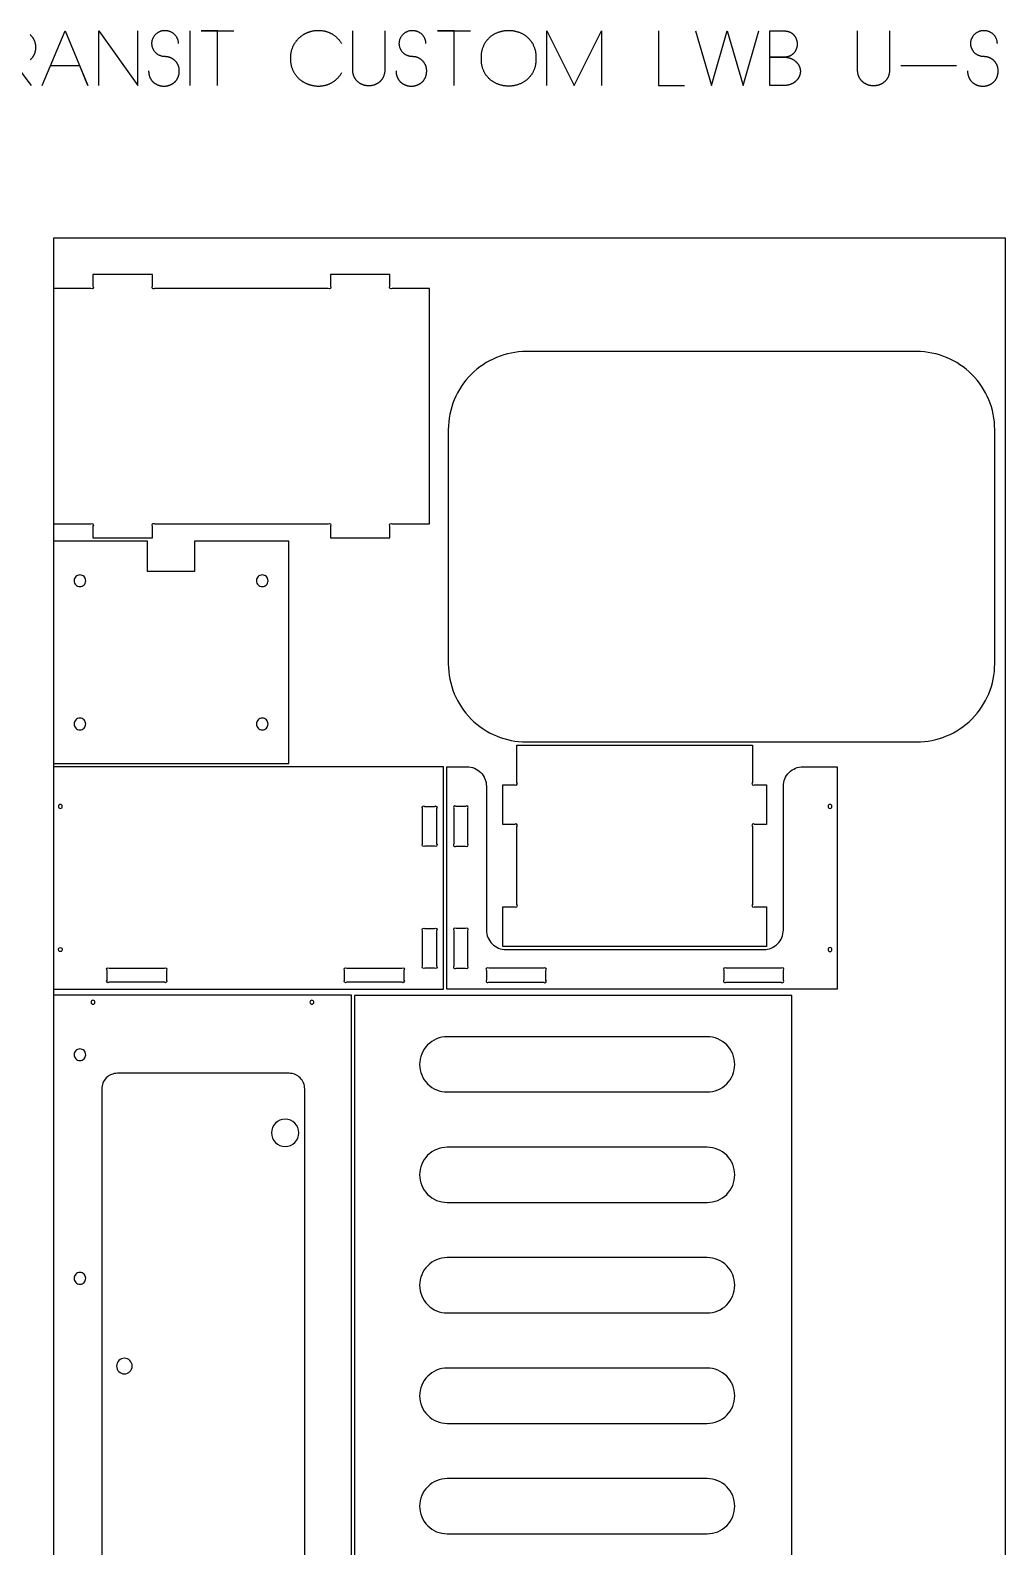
# Model space of a CAD drawing. Extents: x -767 to 5144, y -506 to 2808.
# Drawn here: x 2473 to 3722, y 764 to 2706 of the extents above; entities that cross this region are included whole.
import ezdxf

# ---------------------------------------------------------------- set-up
doc = ezdxf.new("R2010")
doc.units = 0
for name, color, linetype in [('LAYER_1', 18, 'CONTINUOUS'), ('T5_LOGOLAYER_20', 18, 'CONTINUOUS'), ('T5_LOGOLAYER_21', 18, 'CONTINUOUS')]:
    doc.layers.add(name, color=color, linetype=linetype)

msp = doc.modelspace()

# ---------------------------------------------------------------- linework, layer by layer
at = {"layer": 'LAYER_1'}
msp.add_lwpolyline([(2888.1, 22), (3448.1, 22), (3448.1, 1470.1), (2888.1, 1470.1)], close=True, dxfattribs=at)
for points in [[(2971.3, 1381.7, 0.414214), (3006.6, 1346.4), (3339.7, 1346.4, 0.414214), (3375.1, 1381.7, 0.414214), (3339.7, 1417.1), (3006.6, 1417.1, 0.414214)], [(2971.3, 1240.3, 0.414214), (3006.6, 1204.9), (3339.7, 1204.9, 0.414214), (3375.1, 1240.3, 0.414214), (3339.7, 1275.6), (3006.6, 1275.6, 0.414214)], [(2971.3, 1098.8, 0.414214), (3006.7, 1063.4), (3339.7, 1063.4, 0.414214), (3375.1, 1098.8, 0.414214), (3339.7, 1134.2), (3006.7, 1134.2, 0.414214)], [(2971.3, 957.3, 0.414214), (3006.7, 921.9), (3339.7, 921.9, 0.414214), (3375.1, 957.3, 0.414214), (3339.7, 992.7), (3006.7, 992.7, 0.414214)], [(2971.3, 815.8, 0.414214), (3006.7, 780.5), (3339.7, 780.5, 0.414214), (3375.1, 815.8, 0.414214), (3339.7, 851.2), (3006.7, 851.2, 0.414214)]]:
    msp.add_lwpolyline(points, format="xyb", close=True, dxfattribs=at)
at = {"layer": 'T5_LOGOLAYER_20'}
for points in [[(2502.1, 0), (3722.1, 0), (3722.1, 2440), (2502.1, 2440)], [(2622.9, 2052), (2502.1, 2052), (2502.1, 1767), (2803.7, 1767), (2803.7, 2052), (2682.9, 2052), (2682.9, 2013), (2622.9, 2013)], [(3002.1, 1478), (3002.1, 1763), (2502.1, 1763), (2502.1, 1478)]]:
    msp.add_lwpolyline(points, close=True, dxfattribs=at)
for points in [[(2984.1, 2203.8), (2984.1, 2375.6), (2936.2, 2375.6, -1), (2933.3, 2378.4), (2933.3, 2393.6), (2857.1, 2393.6), (2857.1, 2378.4, -1), (2854.3, 2375.6), (2632, 2375.6, -1), (2629.1, 2378.4), (2629.1, 2393.6), (2552.9, 2393.6), (2552.9, 2378.4, -1), (2550.1, 2375.6), (2502.1, 2375.6), (2502.1, 2203.8), (2502.1, 2074), (2550.1, 2074, -1), (2552.9, 2071.2), (2552.9, 2056), (2629.1, 2056), (2629.1, 2071.2, -1), (2632, 2074), (2854.3, 2074, -1), (2857.1, 2071.2), (2857.1, 2056), (2933.3, 2056), (2933.3, 2071.2, -1), (2936.2, 2074), (2984.1, 2074)], [(3008.1, 1894.8, 0.414214), (3108.1, 1794.8), (3608.1, 1794.8, 0.414214), (3708.1, 1894.8), (3708.1, 2194.8, 0.414214), (3608.1, 2294.8), (3108.1, 2294.8, 0.414214), (3008.1, 2194.8)], [(2536.1, 2008.7, 0.414214), (2528.6, 2001.2, 0.414214), (2536.1, 1993.7, 0.414214), (2543.6, 2001.2, 0.414214)], [(2769.7, 2008.7, 0.414214), (2762.2, 2001.2, 0.414214), (2769.7, 1993.7, 0.414214), (2777.2, 2001.2, 0.414214)], [(2536.1, 1825.3, 0.414214), (2528.6, 1817.8, 0.414214), (2536.1, 1810.3, 0.414214), (2543.6, 1817.8, 0.414214)], [(2769.7, 1825.3, 0.414214), (2762.2, 1817.8, 0.414214), (2769.7, 1810.3, 0.414214), (2777.2, 1817.8, 0.414214)], [(3096, 1686.4, 1), (3093.2, 1689.2), (3078, 1689.2), (3078, 1740), (3093.2, 1740, 1), (3096, 1742.9), (3096, 1790.8), (3267.8, 1790.8), (3397.6, 1790.8), (3397.6, 1742.9, 1), (3400.5, 1740), (3415.6, 1740), (3415.6, 1689.2), (3400.5, 1689.2, 1), (3397.6, 1686.4), (3397.6, 1586.5, 1), (3400.5, 1583.6), (3415.6, 1583.6), (3415.6, 1532.8), (3397.6, 1532.8), (3267.8, 1532.8), (3078, 1532.8), (3078, 1583.6), (3093.2, 1583.6, 1), (3096, 1586.5)], [(3056.9, 1553.8, 0.415425), (3082, 1528.8), (3412.3, 1528.8, 0.414214), (3437.3, 1553.8), (3437.3, 1738, -0.415413), (3462.4, 1763), (3506.1, 1763), (3506.1, 1478), (3006.1, 1478), (3006.1, 1763), (3031.9, 1763, -0.415393), (3056.9, 1737.9)], [(2511.1, 1714.7, 0.414214), (2508.6, 1712.2, 0.414214), (2511.1, 1709.7, 0.414214), (2513.6, 1712.2, 0.414214)], [(2975.1, 1664.2), (2975.1, 1709.4, -1), (2978, 1712.2), (2990.3, 1712.2, -1), (2993.1, 1709.4), (2993.1, 1664.2, -1), (2990.3, 1661.4), (2978, 1661.4, -1)], [(3033.1, 1664.2), (3033.1, 1709.4, 1), (3030.3, 1712.2), (3018, 1712.2, 1), (3015.1, 1709.4), (3015.1, 1664.2, 1), (3018, 1661.4), (3030.3, 1661.4, 1)], [(3494.6, 1712.2, 0.414214), (3497.1, 1709.7, 0.414214), (3499.6, 1712.2, 0.414214), (3497.1, 1714.7, 0.414214)], [(2978, 1555.8), (2990.3, 1555.8, -1), (2993.1, 1553), (2993.1, 1507.8, -1), (2990.3, 1505), (2978, 1505, -1), (2975.1, 1507.8), (2975.1, 1553, -1)], [(3030.3, 1555.8), (3018, 1555.8, 1), (3015.1, 1553), (3015.1, 1507.8, 1), (3018, 1505), (3030.3, 1505, 1), (3033.1, 1507.8), (3033.1, 1553, 1)], [(2513.6, 1528.8, -0.414214), (2511.1, 1526.3, -0.414214), (2508.6, 1528.8, -0.414214), (2511.1, 1531.3, -0.414214)], [(3494.6, 1528.8, 0.414214), (3497.1, 1526.3, 0.414214), (3499.6, 1528.8, 0.414214), (3497.1, 1531.3, 0.414214)], [(2644.3, 1487), (2573.8, 1487, -1), (2570.9, 1489.8), (2570.9, 1502.2, -1), (2573.8, 1505), (2644.3, 1505, -1), (2647.1, 1502.2), (2647.1, 1489.8, -1)], [(2951.3, 1502.2), (2951.3, 1489.8, -1), (2948.5, 1487), (2878, 1487, -1), (2875.1, 1489.8), (2875.1, 1502.2, -1), (2878, 1505), (2948.5, 1505, -1)], [(3056.9, 1502.2), (3056.9, 1489.8, 1), (3059.8, 1487), (3130.3, 1487, 1), (3133.1, 1489.8), (3133.1, 1502.2, 1), (3130.3, 1505), (3059.8, 1505, 1)], [(3364, 1487), (3434.5, 1487, 1), (3437.3, 1489.8), (3437.3, 1502.2, 1), (3434.5, 1505), (3364, 1505, 1), (3361.1, 1502.2), (3361.1, 1489.8, 1)], [(2550.4, 1461.3, 0.414214), (2552.9, 1458.8, 0.414214), (2555.4, 1461.3, 0.414214), (2552.9, 1463.8, 0.414214)], [(2830.8, 1461.3, 0.414214), (2833.3, 1458.8, 0.414214), (2835.8, 1461.3, 0.414214), (2833.3, 1463.8, 0.414214)], [(2528.6, 1394.1, 0.414214), (2536.1, 1386.6, 0.414214), (2543.6, 1394.1, 0.414214), (2536.1, 1401.6, 0.414214)], [(2584.1, 620.3), (2804.1, 620.3, 0.415498), (2824.1, 640.4), (2824.1, 1350.3, 0.414214), (2804.1, 1370.3), (2584.1, 1370.3, 0.415447), (2564.1, 1350.2), (2564.1, 640.3, 0.414214)], [(2781.6, 1294.1, 0.414214), (2799.1, 1276.6, 0.414214), (2816.6, 1294.1, 0.414214), (2799.1, 1311.6, 0.414214)], [(2528.6, 1107.8, 0.414214), (2536.1, 1100.3, 0.414214), (2543.6, 1107.8, 0.414214), (2536.1, 1115.3, 0.414214)], [(2583.1, 995.3, 0.414214), (2593.1, 985.3, 0.414214), (2603.1, 995.3, 0.414214), (2593.1, 1005.3, 0.414214)]]:
    msp.add_lwpolyline(points, format="xyb", close=True, dxfattribs=at)
at = {"layer": 'T5_LOGOLAYER_21'}
for points in [[(2472.3, 2700.7), (2472.7, 2700.3), (2473, 2700), (2473.4, 2699.6), (2473.7, 2699.3), (2474.1, 2698.9), (2474.4, 2698.5), (2474.7, 2698.2), (2475, 2697.8), (2475.3, 2697.4), (2475.6, 2697), (2475.9, 2696.6), (2476.1, 2696.1), (2476.4, 2695.7), (2476.6, 2695.3), (2476.8, 2694.9), (2477.1, 2694.4), (2477.3, 2694), (2477.5, 2693.5), (2477.7, 2693.1), (2477.8, 2692.6), (2478, 2692.2), (2478.2, 2691.7), (2478.3, 2691.2), (2478.5, 2690.8), (2478.6, 2690.3), (2478.7, 2689.8), (2478.8, 2689.4), (2478.9, 2688.9), (2479, 2688.4), (2479.1, 2687.9), (2479.1, 2687.4), (2479.2, 2686.9), (2479.2, 2686.4), (2479.3, 2685.9), (2479.3, 2685.5), (2479.3, 2685), (2479.3, 2684.5), (2479.3, 2684), (2479.3, 2683.5), (2479.3, 2683), (2479.2, 2682.5), (2479.2, 2682), (2479.1, 2681.5), (2479.1, 2681), (2479, 2680.6), (2478.9, 2680.1), (2478.8, 2679.6), (2478.7, 2679.1), (2478.6, 2678.6), (2478.5, 2678.2), (2478.3, 2677.7), (2478.2, 2677.2), (2478, 2676.8), (2477.8, 2676.3), (2477.7, 2675.8), (2477.5, 2675.4), (2477.3, 2674.9), (2477.1, 2674.5), (2476.8, 2674.1), (2476.6, 2673.6), (2476.4, 2673.2), (2476.1, 2672.8), (2475.9, 2672.4), (2475.6, 2672), (2475.3, 2671.6), (2475, 2671.2), (2474.7, 2670.8), (2474.4, 2670.4), (2474.1, 2670), (2473.7, 2669.7), (2473.4, 2669.3), (2473, 2669), (2472.7, 2668.6), (2472.3, 2668.3)], [(2487.7, 2635.5), (2517.1, 2705.5), (2546.5, 2635.5), (2536, 2660.7), (2498.9, 2660.7)], [(2560.5, 2635.5), (2560.5, 2705.5), (2610.2, 2635.5), (2610.2, 2705.5)], [(2624.2, 2654.4), (2624.2, 2653.8), (2624.2, 2653.2), (2624.3, 2652.6), (2624.3, 2652), (2624.4, 2651.4), (2624.5, 2650.9), (2624.6, 2650.3), (2624.7, 2649.8), (2624.8, 2649.2), (2624.9, 2648.7), (2625, 2648.2), (2625.2, 2647.7), (2625.4, 2647.2), (2625.5, 2646.7), (2625.7, 2646.3), (2625.9, 2645.8), (2626.1, 2645.3), (2626.3, 2644.9), (2626.6, 2644.5), (2626.8, 2644), (2627, 2643.6), (2627.3, 2643.2), (2627.6, 2642.8), (2627.8, 2642.4), (2628.1, 2642), (2628.4, 2641.7), (2628.7, 2641.3), (2629, 2641), (2629.3, 2640.6), (2629.7, 2640.3), (2630, 2640), (2630.3, 2639.7), (2630.7, 2639.4), (2631, 2639.1), (2631.4, 2638.8), (2631.8, 2638.5), (2632.2, 2638.3), (2632.5, 2638), (2632.9, 2637.8), (2633.3, 2637.5), (2633.7, 2637.3), (2634.1, 2637.1), (2634.5, 2636.9), (2634.9, 2636.7), (2635.3, 2636.5), (2635.8, 2636.3), (2636.2, 2636.2), (2636.6, 2636), (2637.1, 2635.8), (2637.5, 2635.7), (2637.9, 2635.6), (2638.4, 2635.5), (2638.8, 2635.3), (2639.3, 2635.2), (2639.7, 2635.2), (2640.2, 2635.1), (2640.6, 2635), (2641.1, 2634.9), (2641.5, 2634.9), (2642, 2634.8), (2642.4, 2634.8), (2642.9, 2634.8), (2643.4, 2634.8), (2643.8, 2634.8), (2644.3, 2634.8), (2644.7, 2634.8), (2645.2, 2634.8), (2645.7, 2634.8), (2646.1, 2634.9), (2646.6, 2634.9), (2647, 2635), (2647.5, 2635.1), (2647.9, 2635.2), (2648.4, 2635.2), (2648.8, 2635.3), (2649.3, 2635.5), (2649.7, 2635.6), (2650.1, 2635.7), (2650.6, 2635.8), (2651, 2636), (2651.4, 2636.2), (2651.9, 2636.3), (2652.3, 2636.5), (2652.7, 2636.7), (2653.1, 2636.9), (2653.5, 2637.1), (2653.9, 2637.3), (2654.3, 2637.5), (2654.7, 2637.8), (2655.1, 2638), (2655.5, 2638.3), (2655.9, 2638.5), (2656.2, 2638.8), (2656.6, 2639.1), (2656.9, 2639.4), (2657.3, 2639.7), (2657.6, 2640), (2658, 2640.3), (2658.3, 2640.6), (2658.6, 2641), (2658.9, 2641.3), (2659.2, 2641.7), (2659.5, 2642), (2659.8, 2642.4), (2660.1, 2642.8), (2660.3, 2643.2), (2660.6, 2643.6), (2660.8, 2644), (2661.1, 2644.5), (2661.3, 2644.9), (2661.5, 2645.3), (2661.7, 2645.8), (2661.9, 2646.3), (2662.1, 2646.7), (2662.3, 2647.2), (2662.5, 2647.7), (2662.6, 2648.2), (2662.7, 2648.7), (2662.9, 2649.2), (2663, 2649.8), (2663.1, 2650.3), (2663.2, 2650.9), (2663.2, 2651.4), (2663.3, 2652), (2663.4, 2652.6), (2663.4, 2653.2), (2663.4, 2653.8), (2663.4, 2654.4), (2663.4, 2654.8), (2663.4, 2655.3), (2663.4, 2655.8), (2663.3, 2656.2), (2663.3, 2656.7), (2663.2, 2657.1), (2663.1, 2657.6), (2663.1, 2658), (2663, 2658.5), (2662.9, 2658.9), (2662.7, 2659.4), (2662.6, 2659.8), (2662.5, 2660.2), (2662.3, 2660.6), (2662.2, 2661), (2662, 2661.5), (2661.8, 2661.9), (2661.6, 2662.3), (2661.4, 2662.7), (2661.2, 2663.1), (2661, 2663.4), (2660.8, 2663.8), (2660.6, 2664.2), (2660.3, 2664.6), (2660.1, 2664.9), (2659.8, 2665.3), (2659.5, 2665.6), (2659.3, 2666), (2659, 2666.3), (2658.7, 2666.6), (2658.4, 2666.9), (2658.1, 2667.2), (2657.8, 2667.6), (2657.5, 2667.9), (2657.1, 2668.1), (2656.8, 2668.4), (2656.5, 2668.7), (2656.1, 2669), (2655.8, 2669.2), (2655.4, 2669.5), (2655, 2669.7), (2654.7, 2669.9), (2654.3, 2670.2), (2653.9, 2670.4), (2653.5, 2670.6), (2653.1, 2670.8), (2652.7, 2671), (2652.3, 2671.1), (2651.9, 2671.3), (2651.5, 2671.5), (2651.1, 2671.6), (2650.6, 2671.8), (2650.2, 2671.9), (2649.8, 2672), (2649.3, 2672.1), (2648.9, 2672.2), (2648.4, 2672.3), (2648, 2672.4), (2647.5, 2672.4), (2647.1, 2672.5), (2646.6, 2672.5), (2646.2, 2672.5), (2645.7, 2672.6), (2645.2, 2672.6), (2644.5, 2672.6), (2643.8, 2672.6), (2643.2, 2672.7), (2642.5, 2672.8), (2641.8, 2672.9), (2641.2, 2673), (2640.6, 2673.2), (2640, 2673.4), (2639.4, 2673.6), (2638.8, 2673.8), (2638.2, 2674), (2637.6, 2674.3), (2637.1, 2674.6), (2636.6, 2674.9), (2636.1, 2675.2), (2635.5, 2675.6), (2635.1, 2675.9), (2634.6, 2676.3), (2634.1, 2676.7), (2633.7, 2677.1), (2633.3, 2677.5), (2632.8, 2677.9), (2632.5, 2678.4), (2632.1, 2678.9), (2631.7, 2679.3), (2631.4, 2679.8), (2631, 2680.3), (2630.7, 2680.8), (2630.4, 2681.3), (2630.2, 2681.9), (2629.9, 2682.4), (2629.7, 2682.9), (2629.5, 2683.5), (2629.3, 2684.1), (2629.1, 2684.6), (2628.9, 2685.2), (2628.8, 2685.8), (2628.7, 2686.4), (2628.6, 2686.9), (2628.5, 2687.5), (2628.4, 2688.1), (2628.4, 2688.7), (2628.4, 2689.3), (2628.4, 2689.9), (2628.4, 2690.5), (2628.4, 2691.1), (2628.5, 2691.7), (2628.6, 2692.3), (2628.7, 2692.9), (2628.9, 2693.5), (2629, 2694.1), (2629.2, 2694.7), (2629.4, 2695.3), (2629.6, 2695.8), (2629.9, 2696.4), (2630.2, 2697), (2630.5, 2697.6), (2630.8, 2698.1), (2631.2, 2698.7), (2631.5, 2699.2), (2631.9, 2699.7), (2632.4, 2700.3), (2632.8, 2700.8), (2633.3, 2701.3), (2633.8, 2701.8), (2634.3, 2702.2), (2634.9, 2702.6), (2635.4, 2703), (2635.9, 2703.4), (2636.5, 2703.8), (2637, 2704.1), (2637.6, 2704.4), (2638.2, 2704.7), (2638.7, 2704.9), (2639.3, 2705.2), (2639.9, 2705.4), (2640.5, 2705.6), (2641.1, 2705.7), (2641.7, 2705.9), (2642.3, 2706), (2642.9, 2706.1), (2643.5, 2706.1), (2644.1, 2706.2), (2644.7, 2706.2), (2645.3, 2706.2), (2645.9, 2706.2), (2646.5, 2706.2), (2647.1, 2706.1), (2647.6, 2706), (2648.2, 2705.9), (2648.8, 2705.8), (2649.4, 2705.7), (2650, 2705.5), (2650.5, 2705.3), (2651.1, 2705.1), (2651.6, 2704.9), (2652.2, 2704.7), (2652.7, 2704.4), (2653.3, 2704.1), (2653.8, 2703.9), (2654.3, 2703.5), (2654.8, 2703.2), (2655.3, 2702.9), (2655.7, 2702.5), (2656.2, 2702.1), (2656.6, 2701.7), (2657.1, 2701.3), (2657.5, 2700.9), (2657.9, 2700.5), (2658.3, 2700), (2658.7, 2699.5), (2659, 2699), (2659.4, 2698.5), (2659.7, 2698), (2660, 2697.5), (2660.3, 2696.9), (2660.5, 2696.4), (2660.8, 2695.8), (2661, 2695.2), (2661.2, 2694.6), (2661.4, 2694), (2661.6, 2693.4), (2661.7, 2692.7), (2661.8, 2692.1), (2661.9, 2691.4), (2662, 2690.8), (2662, 2690.1), (2662, 2689.4)], [(2677.4, 2635.5), (2677.4, 2705.5)], [(2712.4, 2635.5), (2712.4, 2705.5), (2691.4, 2705.5), (2733.4, 2705.5)], [(2871.3, 2651.6), (2870.9, 2650.8), (2870.4, 2650.1), (2870, 2649.5), (2869.5, 2648.8), (2869, 2648.1), (2868.5, 2647.5), (2868, 2646.9), (2867.5, 2646.3), (2867, 2645.7), (2866.4, 2645.1), (2865.9, 2644.5), (2865.3, 2644), (2864.8, 2643.5), (2864.2, 2642.9), (2863.7, 2642.4), (2863.1, 2642), (2862.5, 2641.5), (2861.9, 2641.1), (2861.3, 2640.6), (2860.7, 2640.2), (2860.1, 2639.8), (2859.5, 2639.4), (2858.8, 2639), (2858.2, 2638.7), (2857.6, 2638.3), (2856.9, 2638), (2856.3, 2637.7), (2855.7, 2637.4), (2855, 2637.1), (2854.3, 2636.9), (2853.7, 2636.6), (2853, 2636.4), (2852.4, 2636.1), (2851.7, 2635.9), (2851, 2635.7), (2850.3, 2635.6), (2849.7, 2635.4), (2849, 2635.2), (2848.3, 2635.1), (2847.6, 2635), (2846.9, 2634.9), (2846.2, 2634.8), (2845.5, 2634.7), (2844.8, 2634.6), (2844.1, 2634.6), (2843.5, 2634.5), (2842.8, 2634.5), (2842.1, 2634.5), (2841.4, 2634.5), (2840.7, 2634.5), (2840, 2634.5), (2839.3, 2634.6), (2838.6, 2634.6), (2837.9, 2634.7), (2837.2, 2634.8), (2836.5, 2634.9), (2835.9, 2635), (2835.2, 2635.1), (2834.5, 2635.2), (2833.8, 2635.4), (2833.1, 2635.5), (2832.5, 2635.7), (2831.8, 2635.9), (2831.1, 2636), (2830.5, 2636.3), (2829.8, 2636.5), (2829.2, 2636.7), (2828.5, 2636.9), (2827.9, 2637.2), (2827.2, 2637.5), (2826.6, 2637.7), (2826, 2638), (2825.4, 2638.3), (2824.7, 2638.7), (2824.1, 2639), (2823.5, 2639.3), (2822.9, 2639.7), (2822.3, 2640), (2821.8, 2640.4), (2821.2, 2640.8), (2820.6, 2641.2), (2820, 2641.6), (2819.5, 2642), (2818.9, 2642.4), (2818.4, 2642.9), (2817.9, 2643.3), (2817.4, 2643.8), (2816.8, 2644.2), (2816.3, 2644.7), (2815.8, 2645.2), (2815.4, 2645.7), (2814.9, 2646.2), (2814.4, 2646.8), (2814, 2647.3), (2813.5, 2647.8), (2813.1, 2648.4), (2812.7, 2649), (2812.3, 2649.5), (2811.9, 2650.1), (2811.5, 2650.7), (2811.1, 2651.3), (2810.7, 2651.9), (2810.4, 2652.6), (2810, 2653.2), (2809.7, 2653.8), (2809.4, 2654.5), (2809.1, 2655.2), (2808.8, 2655.8), (2808.5, 2656.5), (2808.3, 2657.2), (2808, 2657.9), (2807.8, 2658.6), (2807.6, 2659.3), (2807.4, 2660.1), (2807.2, 2660.8), (2807, 2661.5), (2806.9, 2662.3), (2806.7, 2663.1), (2806.6, 2663.8), (2806.5, 2664.6), (2806.4, 2665.4), (2806.3, 2666.2), (2806.3, 2667), (2806.2, 2667.8), (2806.2, 2668.7), (2806.2, 2669.5), (2806.2, 2670.3), (2806.2, 2671.2), (2806.2, 2672), (2806.3, 2672.8), (2806.3, 2673.6), (2806.4, 2674.4), (2806.4, 2675.2), (2806.5, 2676), (2806.6, 2676.8), (2806.8, 2677.5), (2806.9, 2678.3), (2807.1, 2679.1), (2807.2, 2679.8), (2807.4, 2680.5), (2807.6, 2681.2), (2807.8, 2682), (2808, 2682.7), (2808.3, 2683.4), (2808.5, 2684), (2808.8, 2684.7), (2809.1, 2685.4), (2809.4, 2686.1), (2809.7, 2686.7), (2810, 2687.3), (2810.3, 2688), (2810.7, 2688.6), (2811, 2689.2), (2811.4, 2689.8), (2811.8, 2690.4), (2812.2, 2691), (2812.6, 2691.6), (2813, 2692.1), (2813.4, 2692.7), (2813.8, 2693.2), (2814.3, 2693.7), (2814.7, 2694.3), (2815.2, 2694.8), (2815.7, 2695.3), (2816.1, 2695.8), (2816.6, 2696.2), (2817.1, 2696.7), (2817.6, 2697.2), (2818.2, 2697.6), (2818.7, 2698.1), (2819.2, 2698.5), (2819.8, 2698.9), (2820.3, 2699.3), (2820.9, 2699.7), (2821.4, 2700.1), (2822, 2700.5), (2822.6, 2700.8), (2823.2, 2701.2), (2823.7, 2701.5), (2824.3, 2701.8), (2824.9, 2702.2), (2825.5, 2702.5), (2826.2, 2702.8), (2826.8, 2703), (2827.4, 2703.3), (2828, 2703.6), (2828.7, 2703.8), (2829.3, 2704.1), (2829.9, 2704.3), (2830.6, 2704.5), (2831.2, 2704.7), (2831.9, 2704.9), (2832.5, 2705.1), (2833.2, 2705.2), (2833.9, 2705.4), (2834.5, 2705.5), (2835.2, 2705.7), (2835.9, 2705.8), (2836.5, 2705.9), (2837.2, 2706), (2837.9, 2706), (2838.6, 2706.1), (2839.2, 2706.2), (2839.9, 2706.2), (2840.6, 2706.2), (2841.3, 2706.2), (2842, 2706.2), (2842.6, 2706.2), (2843.3, 2706.2), (2844, 2706.2), (2844.7, 2706.1), (2845.4, 2706.1), (2846, 2706), (2846.7, 2705.9), (2847.4, 2705.8), (2848.1, 2705.7), (2848.7, 2705.6), (2849.4, 2705.4), (2850.1, 2705.3), (2850.7, 2705.1), (2851.4, 2704.9), (2852.1, 2704.7), (2852.7, 2704.5), (2853.4, 2704.3), (2854, 2704), (2854.7, 2703.8), (2855.3, 2703.5), (2856, 2703.2), (2856.6, 2702.9), (2857.2, 2702.6), (2857.8, 2702.3), (2858.5, 2702), (2859.1, 2701.6), (2859.7, 2701.2), (2860.3, 2700.9), (2860.9, 2700.5), (2861.5, 2700), (2862.1, 2699.6), (2862.7, 2699.2), (2863.2, 2698.7), (2863.8, 2698.3), (2864.4, 2697.8), (2864.9, 2697.3), (2865.4, 2696.7), (2866, 2696.2), (2866.5, 2695.7), (2867, 2695.1), (2867.5, 2694.5), (2868.1, 2693.9), (2868.5, 2693.3), (2869, 2692.7), (2869.5, 2692.1), (2870, 2691.4), (2870.4, 2690.8), (2870.9, 2690.1), (2871.3, 2689.4)], [(2885.2, 2705.5), (2885.2, 2656.5), (2885.2, 2655.8), (2885.2, 2655.2), (2885.2, 2654.5), (2885.3, 2653.9), (2885.4, 2653.3), (2885.4, 2652.7), (2885.5, 2652.1), (2885.7, 2651.5), (2885.8, 2651), (2885.9, 2650.4), (2886.1, 2649.9), (2886.2, 2649.3), (2886.4, 2648.8), (2886.6, 2648.3), (2886.8, 2647.8), (2887, 2647.3), (2887.2, 2646.8), (2887.4, 2646.3), (2887.7, 2645.9), (2887.9, 2645.4), (2888.2, 2644.9), (2888.5, 2644.5), (2888.8, 2644.1), (2889.1, 2643.7), (2889.4, 2643.3), (2889.7, 2642.9), (2890, 2642.5), (2890.3, 2642.1), (2890.7, 2641.7), (2891, 2641.4), (2891.4, 2641.1), (2891.7, 2640.7), (2892.1, 2640.4), (2892.5, 2640.1), (2892.9, 2639.8), (2893.3, 2639.5), (2893.7, 2639.2), (2894.1, 2638.9), (2894.5, 2638.7), (2894.9, 2638.4), (2895.3, 2638.2), (2895.8, 2638), (2896.2, 2637.7), (2896.7, 2637.5), (2897.1, 2637.3), (2897.6, 2637.1), (2898, 2637), (2898.5, 2636.8), (2898.9, 2636.6), (2899.4, 2636.5), (2899.9, 2636.3), (2900.3, 2636.2), (2900.8, 2636.1), (2901.3, 2636), (2901.8, 2635.9), (2902.3, 2635.8), (2902.7, 2635.7), (2903.2, 2635.7), (2903.7, 2635.6), (2904.2, 2635.6), (2904.7, 2635.5), (2905.2, 2635.5), (2905.7, 2635.5), (2906.2, 2635.5), (2906.7, 2635.5), (2907.2, 2635.5), (2907.7, 2635.5), (2908.1, 2635.6), (2908.6, 2635.6), (2909.1, 2635.7), (2909.6, 2635.7), (2910.1, 2635.8), (2910.6, 2635.9), (2911.1, 2636), (2911.5, 2636.1), (2912, 2636.2), (2912.5, 2636.3), (2913, 2636.5), (2913.4, 2636.6), (2913.9, 2636.8), (2914.3, 2637), (2914.8, 2637.1), (2915.3, 2637.3), (2915.7, 2637.5), (2916.1, 2637.7), (2916.6, 2638), (2917, 2638.2), (2917.4, 2638.4), (2917.9, 2638.7), (2918.3, 2638.9), (2918.7, 2639.2), (2919.1, 2639.5), (2919.5, 2639.8), (2919.9, 2640.1), (2920.2, 2640.4), (2920.6, 2640.7), (2921, 2641.1), (2921.3, 2641.4), (2921.7, 2641.7), (2922, 2642.1), (2922.4, 2642.5), (2922.7, 2642.9), (2923, 2643.3), (2923.3, 2643.7), (2923.6, 2644.1), (2923.9, 2644.5), (2924.2, 2644.9), (2924.4, 2645.4), (2924.7, 2645.9), (2924.9, 2646.3), (2925.2, 2646.8), (2925.4, 2647.3), (2925.6, 2647.8), (2925.8, 2648.3), (2926, 2648.8), (2926.1, 2649.3), (2926.3, 2649.9), (2926.5, 2650.4), (2926.6, 2651), (2926.7, 2651.5), (2926.8, 2652.1), (2926.9, 2652.7), (2927, 2653.3), (2927.1, 2653.9), (2927.1, 2654.5), (2927.1, 2655.2), (2927.2, 2655.8), (2927.2, 2656.5), (2927.2, 2705.5)], [(2941.2, 2654.4), (2941.2, 2653.8), (2941.2, 2653.2), (2941.2, 2652.6), (2941.3, 2652), (2941.4, 2651.4), (2941.4, 2650.9), (2941.5, 2650.3), (2941.6, 2649.8), (2941.7, 2649.2), (2941.9, 2648.7), (2942, 2648.2), (2942.1, 2647.7), (2942.3, 2647.2), (2942.5, 2646.7), (2942.7, 2646.3), (2942.9, 2645.8), (2943.1, 2645.3), (2943.3, 2644.9), (2943.5, 2644.5), (2943.8, 2644), (2944, 2643.6), (2944.3, 2643.2), (2944.5, 2642.8), (2944.8, 2642.4), (2945.1, 2642), (2945.4, 2641.7), (2945.7, 2641.3), (2946, 2641), (2946.3, 2640.6), (2946.6, 2640.3), (2947, 2640), (2947.3, 2639.7), (2947.7, 2639.4), (2948, 2639.1), (2948.4, 2638.8), (2948.7, 2638.5), (2949.1, 2638.3), (2949.5, 2638), (2949.9, 2637.8), (2950.3, 2637.5), (2950.7, 2637.3), (2951.1, 2637.1), (2951.5, 2636.9), (2951.9, 2636.7), (2952.3, 2636.5), (2952.7, 2636.3), (2953.2, 2636.2), (2953.6, 2636), (2954, 2635.8), (2954.5, 2635.7), (2954.9, 2635.6), (2955.3, 2635.5), (2955.8, 2635.3), (2956.2, 2635.2), (2956.7, 2635.2), (2957.1, 2635.1), (2957.6, 2635), (2958, 2634.9), (2958.5, 2634.9), (2958.9, 2634.8), (2959.4, 2634.8), (2959.9, 2634.8), (2960.3, 2634.8), (2960.8, 2634.8), (2961.2, 2634.8), (2961.7, 2634.8), (2962.2, 2634.8), (2962.6, 2634.8), (2963.1, 2634.9), (2963.5, 2634.9), (2964, 2635), (2964.4, 2635.1), (2964.9, 2635.2), (2965.3, 2635.2), (2965.8, 2635.3), (2966.2, 2635.5), (2966.7, 2635.6), (2967.1, 2635.7), (2967.5, 2635.8), (2968, 2636), (2968.4, 2636.2), (2968.8, 2636.3), (2969.3, 2636.5), (2969.7, 2636.7), (2970.1, 2636.9), (2970.5, 2637.1), (2970.9, 2637.3), (2971.3, 2637.5), (2971.7, 2637.8), (2972.1, 2638), (2972.4, 2638.3), (2972.8, 2638.5), (2973.2, 2638.8), (2973.6, 2639.1), (2973.9, 2639.4), (2974.3, 2639.7), (2974.6, 2640), (2974.9, 2640.3), (2975.3, 2640.6), (2975.6, 2641), (2975.9, 2641.3), (2976.2, 2641.7), (2976.5, 2642), (2976.8, 2642.4), (2977, 2642.8), (2977.3, 2643.2), (2977.6, 2643.6), (2977.8, 2644), (2978, 2644.5), (2978.3, 2644.9), (2978.5, 2645.3), (2978.7, 2645.8), (2978.9, 2646.3), (2979.1, 2646.7), (2979.2, 2647.2), (2979.4, 2647.7), (2979.6, 2648.2), (2979.7, 2648.7), (2979.8, 2649.2), (2979.9, 2649.8), (2980, 2650.3), (2980.1, 2650.9), (2980.2, 2651.4), (2980.3, 2652), (2980.3, 2652.6), (2980.4, 2653.2), (2980.4, 2653.8), (2980.4, 2654.4), (2980.4, 2654.8), (2980.4, 2655.3), (2980.3, 2655.8), (2980.3, 2656.2), (2980.2, 2656.7), (2980.2, 2657.1), (2980.1, 2657.6), (2980, 2658), (2979.9, 2658.5), (2979.8, 2658.9), (2979.7, 2659.4), (2979.6, 2659.8), (2979.4, 2660.2), (2979.3, 2660.6), (2979.1, 2661), (2979, 2661.5), (2978.8, 2661.9), (2978.6, 2662.3), (2978.4, 2662.7), (2978.2, 2663.1), (2978, 2663.4), (2977.8, 2663.8), (2977.5, 2664.2), (2977.3, 2664.6), (2977, 2664.9), (2976.8, 2665.3), (2976.5, 2665.6), (2976.2, 2666), (2976, 2666.3), (2975.7, 2666.6), (2975.4, 2666.9), (2975.1, 2667.2), (2974.7, 2667.6), (2974.4, 2667.9), (2974.1, 2668.1), (2973.8, 2668.4), (2973.4, 2668.7), (2973.1, 2669), (2972.7, 2669.2), (2972.4, 2669.5), (2972, 2669.7), (2971.6, 2669.9), (2971.2, 2670.2), (2970.9, 2670.4), (2970.5, 2670.6), (2970.1, 2670.8), (2969.7, 2671), (2969.3, 2671.1), (2968.9, 2671.3), (2968.4, 2671.5), (2968, 2671.6), (2967.6, 2671.8), (2967.2, 2671.9), (2966.7, 2672), (2966.3, 2672.1), (2965.9, 2672.2), (2965.4, 2672.3), (2965, 2672.4), (2964.5, 2672.4), (2964, 2672.5), (2963.6, 2672.5), (2963.1, 2672.5), (2962.6, 2672.6), (2962.2, 2672.6), (2961.5, 2672.6), (2960.8, 2672.6), (2960.1, 2672.7), (2959.5, 2672.8), (2958.8, 2672.9), (2958.2, 2673), (2957.5, 2673.2), (2956.9, 2673.4), (2956.3, 2673.6), (2955.7, 2673.8), (2955.2, 2674), (2954.6, 2674.3), (2954.1, 2674.6), (2953.5, 2674.9), (2953, 2675.2), (2952.5, 2675.6), (2952, 2675.9), (2951.5, 2676.3), (2951.1, 2676.7), (2950.6, 2677.1), (2950.2, 2677.5), (2949.8, 2677.9), (2949.4, 2678.4), (2949, 2678.9), (2948.7, 2679.3), (2948.3, 2679.8), (2948, 2680.3), (2947.7, 2680.8), (2947.4, 2681.3), (2947.1, 2681.9), (2946.9, 2682.4), (2946.6, 2682.9), (2946.4, 2683.5), (2946.2, 2684.1), (2946, 2684.6), (2945.9, 2685.2), (2945.7, 2685.8), (2945.6, 2686.4), (2945.5, 2686.9), (2945.4, 2687.5), (2945.4, 2688.1), (2945.3, 2688.7), (2945.3, 2689.3), (2945.3, 2689.9), (2945.4, 2690.5), (2945.4, 2691.1), (2945.5, 2691.7), (2945.6, 2692.3), (2945.7, 2692.9), (2945.8, 2693.5), (2946, 2694.1), (2946.2, 2694.7), (2946.4, 2695.3), (2946.6, 2695.8), (2946.9, 2696.4), (2947.1, 2697), (2947.4, 2697.6), (2947.8, 2698.1), (2948.1, 2698.7), (2948.5, 2699.2), (2948.9, 2699.7), (2949.3, 2700.3), (2949.8, 2700.8), (2950.3, 2701.3), (2950.8, 2701.8), (2951.3, 2702.2), (2951.8, 2702.6), (2952.3, 2703), (2952.9, 2703.4), (2953.4, 2703.8), (2954, 2704.1), (2954.6, 2704.4), (2955.1, 2704.7), (2955.7, 2704.9), (2956.3, 2705.2), (2956.9, 2705.4), (2957.5, 2705.6), (2958, 2705.7), (2958.6, 2705.9), (2959.2, 2706), (2959.8, 2706.1), (2960.4, 2706.1), (2961, 2706.2), (2961.6, 2706.2), (2962.2, 2706.2), (2962.8, 2706.2), (2963.4, 2706.2), (2964, 2706.1), (2964.6, 2706), (2965.2, 2705.9), (2965.8, 2705.8), (2966.4, 2705.7), (2966.9, 2705.5), (2967.5, 2705.3), (2968.1, 2705.1), (2968.6, 2704.9), (2969.2, 2704.7), (2969.7, 2704.4), (2970.2, 2704.1), (2970.7, 2703.9), (2971.2, 2703.5), (2971.7, 2703.2), (2972.2, 2702.9), (2972.7, 2702.5), (2973.2, 2702.1), (2973.6, 2701.7), (2974, 2701.3), (2974.5, 2700.9), (2974.9, 2700.5), (2975.3, 2700), (2975.6, 2699.5), (2976, 2699), (2976.3, 2698.5), (2976.7, 2698), (2977, 2697.5), (2977.2, 2696.9), (2977.5, 2696.4), (2977.8, 2695.8), (2978, 2695.2), (2978.2, 2694.6), (2978.4, 2694), (2978.5, 2693.4), (2978.7, 2692.7), (2978.8, 2692.1), (2978.9, 2691.4), (2978.9, 2690.8), (2979, 2690.1), (2979, 2689.4)], [(3015.4, 2635.5), (3015.4, 2705.5), (2994.4, 2705.5), (3036.4, 2705.5)], [(3134.4, 2635.5), (3134.4, 2705.5), (3169.4, 2635.5), (3204.4, 2705.5), (3204.4, 2635.5)], [(3277.2, 2705.5), (3277.2, 2635.5), (3310.8, 2635.5)], [(3324.8, 2705.5), (3345.1, 2635.5), (3365.4, 2705.5), (3385.7, 2635.5), (3406, 2705.5)], [(3531.9, 2705.5), (3531.9, 2656.5), (3531.9, 2655.8), (3531.9, 2655.2), (3532, 2654.5), (3532, 2653.9), (3532.1, 2653.3), (3532.2, 2652.7), (3532.2, 2652.1), (3532.4, 2651.5), (3532.5, 2651), (3532.6, 2650.4), (3532.8, 2649.9), (3532.9, 2649.3), (3533.1, 2648.8), (3533.3, 2648.3), (3533.5, 2647.8), (3533.7, 2647.3), (3533.9, 2646.8), (3534.1, 2646.3), (3534.4, 2645.9), (3534.6, 2645.4), (3534.9, 2644.9), (3535.2, 2644.5), (3535.5, 2644.1), (3535.8, 2643.7), (3536.1, 2643.3), (3536.4, 2642.9), (3536.7, 2642.5), (3537, 2642.1), (3537.4, 2641.7), (3537.7, 2641.4), (3538.1, 2641.1), (3538.4, 2640.7), (3538.8, 2640.4), (3539.2, 2640.1), (3539.6, 2639.8), (3540, 2639.5), (3540.4, 2639.2), (3540.8, 2638.9), (3541.2, 2638.7), (3541.6, 2638.4), (3542.1, 2638.2), (3542.5, 2638), (3542.9, 2637.7), (3543.4, 2637.5), (3543.8, 2637.3), (3544.3, 2637.1), (3544.7, 2637), (3545.2, 2636.8), (3545.6, 2636.6), (3546.1, 2636.5), (3546.6, 2636.3), (3547, 2636.2), (3547.5, 2636.1), (3548, 2636), (3548.5, 2635.9), (3549, 2635.8), (3549.5, 2635.7), (3549.9, 2635.7), (3550.4, 2635.6), (3550.9, 2635.6), (3551.4, 2635.5), (3551.9, 2635.5), (3552.4, 2635.5), (3552.9, 2635.5), (3553.4, 2635.5), (3553.9, 2635.5), (3554.4, 2635.5), (3554.9, 2635.6), (3555.3, 2635.6), (3555.8, 2635.7), (3556.3, 2635.7), (3556.8, 2635.8), (3557.3, 2635.9), (3557.8, 2636), (3558.2, 2636.1), (3558.7, 2636.2), (3559.2, 2636.3), (3559.7, 2636.5), (3560.1, 2636.6), (3560.6, 2636.8), (3561.1, 2637), (3561.5, 2637.1), (3562, 2637.3), (3562.4, 2637.5), (3562.9, 2637.7), (3563.3, 2638), (3563.7, 2638.2), (3564.1, 2638.4), (3564.6, 2638.7), (3565, 2638.9), (3565.4, 2639.2), (3565.8, 2639.5), (3566.2, 2639.8), (3566.6, 2640.1), (3567, 2640.4), (3567.3, 2640.7), (3567.7, 2641.1), (3568, 2641.4), (3568.4, 2641.7), (3568.7, 2642.1), (3569.1, 2642.5), (3569.4, 2642.9), (3569.7, 2643.3), (3570, 2643.7), (3570.3, 2644.1), (3570.6, 2644.5), (3570.9, 2644.9), (3571.1, 2645.4), (3571.4, 2645.9), (3571.6, 2646.3), (3571.9, 2646.8), (3572.1, 2647.3), (3572.3, 2647.8), (3572.5, 2648.3), (3572.7, 2648.8), (3572.8, 2649.3), (3573, 2649.9), (3573.2, 2650.4), (3573.3, 2651), (3573.4, 2651.5), (3573.5, 2652.1), (3573.6, 2652.7), (3573.7, 2653.3), (3573.8, 2653.9), (3573.8, 2654.5), (3573.9, 2655.2), (3573.9, 2655.8), (3573.9, 2656.5), (3573.9, 2705.5)], [(3673.3, 2654.4), (3673.3, 2653.8), (3673.3, 2653.2), (3673.3, 2652.6), (3673.4, 2652), (3673.5, 2651.4), (3673.5, 2650.9), (3673.6, 2650.3), (3673.7, 2649.8), (3673.8, 2649.2), (3674, 2648.7), (3674.1, 2648.2), (3674.3, 2647.7), (3674.4, 2647.2), (3674.6, 2646.7), (3674.8, 2646.3), (3675, 2645.8), (3675.2, 2645.3), (3675.4, 2644.9), (3675.6, 2644.5), (3675.9, 2644), (3676.1, 2643.6), (3676.4, 2643.2), (3676.6, 2642.8), (3676.9, 2642.4), (3677.2, 2642), (3677.5, 2641.7), (3677.8, 2641.3), (3678.1, 2641), (3678.4, 2640.6), (3678.7, 2640.3), (3679.1, 2640), (3679.4, 2639.7), (3679.8, 2639.4), (3680.1, 2639.1), (3680.5, 2638.8), (3680.8, 2638.5), (3681.2, 2638.3), (3681.6, 2638), (3682, 2637.8), (3682.4, 2637.5), (3682.8, 2637.3), (3683.2, 2637.1), (3683.6, 2636.9), (3684, 2636.7), (3684.4, 2636.5), (3684.8, 2636.3), (3685.3, 2636.2), (3685.7, 2636), (3686.1, 2635.8), (3686.6, 2635.7), (3687, 2635.6), (3687.4, 2635.5), (3687.9, 2635.3), (3688.3, 2635.2), (3688.8, 2635.2), (3689.2, 2635.1), (3689.7, 2635), (3690.1, 2634.9), (3690.6, 2634.9), (3691.1, 2634.8), (3691.5, 2634.8), (3692, 2634.8), (3692.4, 2634.8), (3692.9, 2634.8), (3693.3, 2634.8), (3693.8, 2634.8), (3694.3, 2634.8), (3694.7, 2634.8), (3695.2, 2634.9), (3695.6, 2634.9), (3696.1, 2635), (3696.5, 2635.1), (3697, 2635.2), (3697.4, 2635.2), (3697.9, 2635.3), (3698.3, 2635.5), (3698.8, 2635.6), (3699.2, 2635.7), (3699.7, 2635.8), (3700.1, 2636), (3700.5, 2636.2), (3700.9, 2636.3), (3701.4, 2636.5), (3701.8, 2636.7), (3702.2, 2636.9), (3702.6, 2637.1), (3703, 2637.3), (3703.4, 2637.5), (3703.8, 2637.8), (3704.2, 2638), (3704.6, 2638.3), (3704.9, 2638.5), (3705.3, 2638.8), (3705.7, 2639.1), (3706, 2639.4), (3706.4, 2639.7), (3706.7, 2640), (3707, 2640.3), (3707.4, 2640.6), (3707.7, 2641), (3708, 2641.3), (3708.3, 2641.7), (3708.6, 2642), (3708.9, 2642.4), (3709.1, 2642.8), (3709.4, 2643.2), (3709.7, 2643.6), (3709.9, 2644), (3710.2, 2644.5), (3710.4, 2644.9), (3710.6, 2645.3), (3710.8, 2645.8), (3711, 2646.3), (3711.2, 2646.7), (3711.4, 2647.2), (3711.5, 2647.7), (3711.7, 2648.2), (3711.8, 2648.7), (3711.9, 2649.2), (3712, 2649.8), (3712.1, 2650.3), (3712.2, 2650.9), (3712.3, 2651.4), (3712.4, 2652), (3712.4, 2652.6), (3712.5, 2653.2), (3712.5, 2653.8), (3712.5, 2654.4), (3712.5, 2654.8), (3712.5, 2655.3), (3712.4, 2655.8), (3712.4, 2656.2), (3712.3, 2656.7), (3712.3, 2657.1), (3712.2, 2657.6), (3712.1, 2658), (3712, 2658.5), (3711.9, 2658.9), (3711.8, 2659.4), (3711.7, 2659.8), (3711.5, 2660.2), (3711.4, 2660.6), (3711.2, 2661), (3711.1, 2661.5), (3710.9, 2661.9), (3710.7, 2662.3), (3710.5, 2662.7), (3710.3, 2663.1), (3710.1, 2663.4), (3709.9, 2663.8), (3709.6, 2664.2), (3709.4, 2664.6), (3709.1, 2664.9), (3708.9, 2665.3), (3708.6, 2665.6), (3708.3, 2666), (3708.1, 2666.3), (3707.8, 2666.6), (3707.5, 2666.9), (3707.2, 2667.2), (3706.9, 2667.6), (3706.5, 2667.9), (3706.2, 2668.1), (3705.9, 2668.4), (3705.5, 2668.7), (3705.2, 2669), (3704.8, 2669.2), (3704.5, 2669.5), (3704.1, 2669.7), (3703.7, 2669.9), (3703.4, 2670.2), (3703, 2670.4), (3702.6, 2670.6), (3702.2, 2670.8), (3701.8, 2671), (3701.4, 2671.1), (3701, 2671.3), (3700.5, 2671.5), (3700.1, 2671.6), (3699.7, 2671.8), (3699.3, 2671.9), (3698.8, 2672), (3698.4, 2672.1), (3698, 2672.2), (3697.5, 2672.3), (3697.1, 2672.4), (3696.6, 2672.4), (3696.1, 2672.5), (3695.7, 2672.5), (3695.2, 2672.5), (3694.8, 2672.6), (3694.3, 2672.6), (3693.6, 2672.6), (3692.9, 2672.6), (3692.2, 2672.7), (3691.6, 2672.8), (3690.9, 2672.9), (3690.3, 2673), (3689.7, 2673.2), (3689, 2673.4), (3688.4, 2673.6), (3687.9, 2673.8), (3687.3, 2674), (3686.7, 2674.3), (3686.2, 2674.6), (3685.6, 2674.9), (3685.1, 2675.2), (3684.6, 2675.6), (3684.1, 2675.9), (3683.7, 2676.3), (3683.2, 2676.7), (3682.8, 2677.1), (3682.3, 2677.5), (3681.9, 2677.9), (3681.5, 2678.4), (3681.1, 2678.9), (3680.8, 2679.3), (3680.4, 2679.8), (3680.1, 2680.3), (3679.8, 2680.8), (3679.5, 2681.3), (3679.2, 2681.9), (3679, 2682.4), (3678.7, 2682.9), (3678.5, 2683.5), (3678.3, 2684.1), (3678.1, 2684.6), (3678, 2685.2), (3677.8, 2685.8), (3677.7, 2686.4), (3677.6, 2686.9), (3677.5, 2687.5), (3677.5, 2688.1), (3677.4, 2688.7), (3677.4, 2689.3), (3677.4, 2689.9), (3677.5, 2690.5), (3677.5, 2691.1), (3677.6, 2691.7), (3677.7, 2692.3), (3677.8, 2692.9), (3677.9, 2693.5), (3678.1, 2694.1), (3678.3, 2694.7), (3678.5, 2695.3), (3678.7, 2695.8), (3679, 2696.4), (3679.2, 2697), (3679.5, 2697.6), (3679.9, 2698.1), (3680.2, 2698.7), (3680.6, 2699.2), (3681, 2699.7), (3681.4, 2700.3), (3681.9, 2700.8), (3682.4, 2701.3), (3682.9, 2701.8), (3683.4, 2702.2), (3683.9, 2702.6), (3684.5, 2703), (3685, 2703.4), (3685.5, 2703.8), (3686.1, 2704.1), (3686.7, 2704.4), (3687.2, 2704.7), (3687.8, 2704.9), (3688.4, 2705.2), (3689, 2705.4), (3689.6, 2705.6), (3690.2, 2705.7), (3690.7, 2705.9), (3691.3, 2706), (3691.9, 2706.1), (3692.5, 2706.1), (3693.1, 2706.2), (3693.7, 2706.2), (3694.3, 2706.2), (3694.9, 2706.2), (3695.5, 2706.2), (3696.1, 2706.1), (3696.7, 2706), (3697.3, 2705.9), (3697.9, 2705.8), (3698.5, 2705.7), (3699, 2705.5), (3699.6, 2705.3), (3700.2, 2705.1), (3700.7, 2704.9), (3701.3, 2704.7), (3701.8, 2704.4), (3702.3, 2704.1), (3702.8, 2703.9), (3703.3, 2703.5), (3703.8, 2703.2), (3704.3, 2702.9), (3704.8, 2702.5), (3705.3, 2702.1), (3705.7, 2701.7), (3706.1, 2701.3), (3706.6, 2700.9), (3707, 2700.5), (3707.4, 2700), (3707.7, 2699.5), (3708.1, 2699), (3708.4, 2698.5), (3708.8, 2698), (3709.1, 2697.5), (3709.3, 2696.9), (3709.6, 2696.4), (3709.9, 2695.8), (3710.1, 2695.2), (3710.3, 2694.6), (3710.5, 2694), (3710.6, 2693.4), (3710.8, 2692.7), (3710.9, 2692.1), (3711, 2691.4), (3711, 2690.8), (3711.1, 2690.1), (3711.1, 2689.4)], [(2452.7, 2663.5), (2473.7, 2635.5)], [(3587.9, 2661.4), (3659.3, 2661.4)], [(2502.1, 1763), (2502.1, 1478)]]:
    msp.add_lwpolyline(points, dxfattribs=at)
for points in [[(3120.4, 2669.8), (3120.4, 2668.7), (3120.3, 2667.6), (3120.3, 2666.6), (3120.2, 2665.5), (3120.1, 2664.5), (3119.9, 2663.5), (3119.8, 2662.5), (3119.6, 2661.6), (3119.4, 2660.6), (3119.2, 2659.7), (3118.9, 2658.8), (3118.6, 2657.9), (3118.4, 2657), (3118.1, 2656.1), (3117.7, 2655.3), (3117.4, 2654.5), (3117, 2653.6), (3116.6, 2652.9), (3116.2, 2652.1), (3115.8, 2651.3), (3115.3, 2650.6), (3114.9, 2649.8), (3114.4, 2649.1), (3113.9, 2648.4), (3113.4, 2647.8), (3112.9, 2647.1), (3112.3, 2646.5), (3111.8, 2645.8), (3111.2, 2645.2), (3110.6, 2644.6), (3110.1, 2644.1), (3109.4, 2643.5), (3108.8, 2643), (3108.2, 2642.5), (3107.5, 2642), (3106.9, 2641.5), (3106.2, 2641), (3105.5, 2640.5), (3104.8, 2640.1), (3104.1, 2639.7), (3103.4, 2639.3), (3102.7, 2638.9), (3102, 2638.5), (3101.3, 2638.2), (3100.5, 2637.9), (3099.8, 2637.5), (3099, 2637.2), (3098.2, 2637), (3097.5, 2636.7), (3096.7, 2636.4), (3095.9, 2636.2), (3095.1, 2636), (3094.3, 2635.8), (3093.5, 2635.6), (3092.7, 2635.5), (3091.9, 2635.3), (3091.1, 2635.2), (3090.3, 2635.1), (3089.5, 2635), (3088.7, 2634.9), (3087.8, 2634.8), (3087, 2634.8), (3086.2, 2634.8), (3085.4, 2634.8), (3084.6, 2634.8), (3083.7, 2634.8), (3082.9, 2634.8), (3082.1, 2634.9), (3081.3, 2635), (3080.5, 2635.1), (3079.7, 2635.2), (3078.9, 2635.3), (3078, 2635.5), (3077.2, 2635.6), (3076.4, 2635.8), (3075.7, 2636), (3074.9, 2636.2), (3074.1, 2636.4), (3073.3, 2636.7), (3072.5, 2637), (3071.8, 2637.2), (3071, 2637.5), (3070.3, 2637.9), (3069.5, 2638.2), (3068.8, 2638.5), (3068, 2638.9), (3067.3, 2639.3), (3066.6, 2639.7), (3065.9, 2640.1), (3065.2, 2640.5), (3064.5, 2641), (3063.9, 2641.5), (3063.2, 2642), (3062.6, 2642.5), (3061.9, 2643), (3061.3, 2643.5), (3060.7, 2644.1), (3060.1, 2644.6), (3059.5, 2645.2), (3059, 2645.8), (3058.4, 2646.5), (3057.9, 2647.1), (3057.3, 2647.8), (3056.8, 2648.4), (3056.3, 2649.1), (3055.9, 2649.8), (3055.4, 2650.6), (3055, 2651.3), (3054.5, 2652.1), (3054.1, 2652.9), (3053.8, 2653.6), (3053.4, 2654.5), (3053, 2655.3), (3052.7, 2656.1), (3052.4, 2657), (3052.1, 2657.9), (3051.8, 2658.8), (3051.6, 2659.7), (3051.4, 2660.6), (3051.2, 2661.6), (3051, 2662.5), (3050.8, 2663.5), (3050.7, 2664.5), (3050.6, 2665.5), (3050.5, 2666.6), (3050.4, 2667.6), (3050.4, 2668.7), (3050.4, 2669.8), (3050.4, 2671.2), (3050.4, 2672.3), (3050.4, 2673.3), (3050.5, 2674.4), (3050.6, 2675.4), (3050.7, 2676.4), (3050.8, 2677.4), (3051, 2678.4), (3051.2, 2679.4), (3051.4, 2680.3), (3051.6, 2681.3), (3051.8, 2682.2), (3052.1, 2683.1), (3052.4, 2683.9), (3052.7, 2684.8), (3053, 2685.7), (3053.4, 2686.5), (3053.8, 2687.3), (3054.1, 2688.1), (3054.5, 2688.9), (3055, 2689.6), (3055.4, 2690.4), (3055.9, 2691.1), (3056.3, 2691.8), (3056.8, 2692.5), (3057.3, 2693.2), (3057.9, 2693.8), (3058.4, 2694.5), (3059, 2695.1), (3059.5, 2695.7), (3060.1, 2696.3), (3060.7, 2696.9), (3061.3, 2697.4), (3061.9, 2698), (3062.6, 2698.5), (3063.2, 2699), (3063.9, 2699.5), (3064.5, 2699.9), (3065.2, 2700.4), (3065.9, 2700.8), (3066.6, 2701.2), (3067.3, 2701.6), (3068, 2702), (3068.8, 2702.4), (3069.5, 2702.8), (3070.3, 2703.1), (3071, 2703.4), (3071.8, 2703.7), (3072.5, 2704), (3073.3, 2704.2), (3074.1, 2704.5), (3074.9, 2704.7), (3075.7, 2704.9), (3076.4, 2705.1), (3077.2, 2705.3), (3078, 2705.5), (3078.9, 2705.6), (3079.7, 2705.8), (3080.5, 2705.9), (3081.3, 2706), (3082.1, 2706), (3082.9, 2706.1), (3083.7, 2706.1), (3084.6, 2706.2), (3085.4, 2706.2), (3086.2, 2706.2), (3087, 2706.1), (3087.8, 2706.1), (3088.7, 2706), (3089.5, 2706), (3090.3, 2705.9), (3091.1, 2705.8), (3091.9, 2705.6), (3092.7, 2705.5), (3093.5, 2705.3), (3094.3, 2705.1), (3095.1, 2704.9), (3095.9, 2704.7), (3096.7, 2704.5), (3097.5, 2704.2), (3098.2, 2704), (3099, 2703.7), (3099.8, 2703.4), (3100.5, 2703.1), (3101.3, 2702.8), (3102, 2702.4), (3102.7, 2702), (3103.4, 2701.6), (3104.1, 2701.2), (3104.8, 2700.8), (3105.5, 2700.4), (3106.2, 2699.9), (3106.9, 2699.5), (3107.5, 2699), (3108.2, 2698.5), (3108.8, 2698), (3109.4, 2697.4), (3110.1, 2696.9), (3110.6, 2696.3), (3111.2, 2695.7), (3111.8, 2695.1), (3112.3, 2694.5), (3112.9, 2693.8), (3113.4, 2693.2), (3113.9, 2692.5), (3114.4, 2691.8), (3114.9, 2691.1), (3115.3, 2690.4), (3115.8, 2689.6), (3116.2, 2688.9), (3116.6, 2688.1), (3117, 2687.3), (3117.4, 2686.5), (3117.7, 2685.7), (3118.1, 2684.8), (3118.4, 2683.9), (3118.6, 2683.1), (3118.9, 2682.2), (3119.2, 2681.3), (3119.4, 2680.3), (3119.6, 2679.4), (3119.8, 2678.4), (3119.9, 2677.4), (3120.1, 2676.4), (3120.2, 2675.4), (3120.3, 2674.4), (3120.3, 2673.3), (3120.4, 2672.3), (3120.4, 2671.2)], [(3420, 2635.5), (3420, 2705.5), (3438.2, 2705.5), (3438.7, 2705.5), (3439.2, 2705.4), (3439.7, 2705.4), (3440.2, 2705.4), (3440.7, 2705.3), (3441.2, 2705.3), (3441.7, 2705.2), (3442.1, 2705.1), (3442.6, 2705), (3443, 2704.9), (3443.5, 2704.8), (3443.9, 2704.6), (3444.3, 2704.5), (3444.7, 2704.4), (3445.1, 2704.2), (3445.5, 2704), (3445.9, 2703.8), (3446.3, 2703.7), (3446.7, 2703.5), (3447, 2703.3), (3447.4, 2703.1), (3447.7, 2702.8), (3448.1, 2702.6), (3448.4, 2702.4), (3448.7, 2702.1), (3449.1, 2701.9), (3449.4, 2701.6), (3449.7, 2701.3), (3450, 2701.1), (3450.2, 2700.8), (3450.5, 2700.5), (3450.8, 2700.2), (3451, 2699.9), (3451.3, 2699.6), (3451.5, 2699.3), (3451.8, 2699), (3452, 2698.7), (3452.2, 2698.3), (3452.4, 2698), (3452.6, 2697.7), (3452.8, 2697.3), (3453, 2697), (3453.2, 2696.6), (3453.3, 2696.3), (3453.5, 2695.9), (3453.7, 2695.6), (3453.8, 2695.2), (3453.9, 2694.8), (3454.1, 2694.5), (3454.2, 2694.1), (3454.3, 2693.7), (3454.4, 2693.3), (3454.5, 2693), (3454.6, 2692.6), (3454.6, 2692.2), (3454.7, 2691.8), (3454.8, 2691.4), (3454.8, 2691), (3454.9, 2690.6), (3454.9, 2690.2), (3454.9, 2689.8), (3455, 2689.5), (3455, 2689.1), (3455, 2688.7), (3455, 2688.3), (3455, 2687.9), (3454.9, 2687.5), (3454.9, 2687.1), (3454.9, 2686.7), (3454.8, 2686.3), (3454.8, 2685.9), (3454.7, 2685.5), (3454.6, 2685.1), (3454.6, 2684.8), (3454.5, 2684.4), (3454.4, 2684), (3454.3, 2683.6), (3454.2, 2683.2), (3454.1, 2682.9), (3453.9, 2682.5), (3453.8, 2682.1), (3453.7, 2681.8), (3453.5, 2681.4), (3453.3, 2681.1), (3453.2, 2680.7), (3453, 2680.3), (3452.8, 2680), (3452.6, 2679.7), (3452.4, 2679.3), (3452.2, 2679), (3452, 2678.7), (3451.8, 2678.3), (3451.5, 2678), (3451.3, 2677.7), (3451, 2677.4), (3450.8, 2677.1), (3450.5, 2676.8), (3450.2, 2676.5), (3450, 2676.3), (3449.7, 2676), (3449.4, 2675.7), (3449.1, 2675.5), (3448.7, 2675.2), (3448.4, 2675), (3448.1, 2674.7), (3447.7, 2674.5), (3447.4, 2674.3), (3447, 2674.1), (3446.7, 2673.9), (3446.3, 2673.7), (3445.9, 2673.5), (3445.5, 2673.3), (3445.1, 2673.1), (3444.7, 2673), (3444.3, 2672.8), (3443.9, 2672.7), (3443.5, 2672.6), (3443, 2672.5), (3442.6, 2672.3), (3442.1, 2672.2), (3441.7, 2672.2), (3441.2, 2672.1), (3440.7, 2672), (3440.2, 2672), (3439.7, 2671.9), (3439.2, 2671.9), (3438.7, 2671.9), (3438.2, 2671.9), (3420, 2671.9), (3438.2, 2671.9), (3438.7, 2671.9), (3439.3, 2671.8), (3439.8, 2671.8), (3440.3, 2671.8), (3440.8, 2671.7), (3441.4, 2671.7), (3441.9, 2671.6), (3442.4, 2671.5), (3442.9, 2671.4), (3443.4, 2671.3), (3443.9, 2671.2), (3444.4, 2671.1), (3444.9, 2670.9), (3445.4, 2670.8), (3445.8, 2670.6), (3446.3, 2670.4), (3446.8, 2670.3), (3447.2, 2670.1), (3447.7, 2669.9), (3448.1, 2669.7), (3448.6, 2669.5), (3449, 2669.2), (3449.4, 2669), (3449.9, 2668.8), (3450.3, 2668.5), (3450.7, 2668.3), (3451.1, 2668), (3451.5, 2667.7), (3451.9, 2667.4), (3452.2, 2667.1), (3452.6, 2666.8), (3453, 2666.5), (3453.3, 2666.2), (3453.7, 2665.9), (3454, 2665.6), (3454.3, 2665.2), (3454.6, 2664.9), (3454.9, 2664.6), (3455.2, 2664.2), (3455.5, 2663.8), (3455.8, 2663.5), (3456.1, 2663.1), (3456.3, 2662.7), (3456.6, 2662.3), (3456.8, 2662), (3457, 2661.6), (3457.2, 2661.2), (3457.4, 2660.8), (3457.6, 2660.3), (3457.8, 2659.9), (3458, 2659.5), (3458.1, 2659.1), (3458.3, 2658.7), (3458.4, 2658.2), (3458.6, 2657.8), (3458.7, 2657.3), (3458.8, 2656.9), (3458.8, 2656.4), (3458.9, 2656), (3459, 2655.5), (3459, 2655.1), (3459.1, 2654.6), (3459.1, 2654.1), (3459.1, 2653.7), (3459.1, 2653.2), (3459.1, 2652.7), (3459, 2652.3), (3459, 2651.8), (3458.9, 2651.4), (3458.8, 2650.9), (3458.8, 2650.4), (3458.7, 2650), (3458.6, 2649.6), (3458.4, 2649.1), (3458.3, 2648.7), (3458.1, 2648.3), (3458, 2647.8), (3457.8, 2647.4), (3457.6, 2647), (3457.4, 2646.6), (3457.2, 2646.2), (3457, 2645.8), (3456.8, 2645.4), (3456.6, 2645), (3456.3, 2644.6), (3456.1, 2644.2), (3455.8, 2643.9), (3455.5, 2643.5), (3455.2, 2643.1), (3454.9, 2642.8), (3454.6, 2642.4), (3454.3, 2642.1), (3454, 2641.8), (3453.7, 2641.4), (3453.3, 2641.1), (3453, 2640.8), (3452.6, 2640.5), (3452.2, 2640.2), (3451.9, 2639.9), (3451.5, 2639.6), (3451.1, 2639.4), (3450.7, 2639.1), (3450.3, 2638.8), (3449.9, 2638.6), (3449.4, 2638.3), (3449, 2638.1), (3448.6, 2637.9), (3448.1, 2637.7), (3447.7, 2637.5), (3447.2, 2637.3), (3446.8, 2637.1), (3446.3, 2636.9), (3445.8, 2636.7), (3445.4, 2636.6), (3444.9, 2636.4), (3444.4, 2636.3), (3443.9, 2636.2), (3443.4, 2636), (3442.9, 2635.9), (3442.4, 2635.8), (3441.9, 2635.8), (3441.4, 2635.7), (3440.8, 2635.6), (3440.3, 2635.6), (3439.8, 2635.5), (3439.3, 2635.5), (3438.7, 2635.5), (3438.2, 2635.5)], [(2502.1, 20.3), (2884.1, 20.3), (2884.1, 1470.3), (2502.1, 1470.3)]]:
    msp.add_lwpolyline(points, close=True, dxfattribs=at)

doc.saveas('drawing.dxf')
